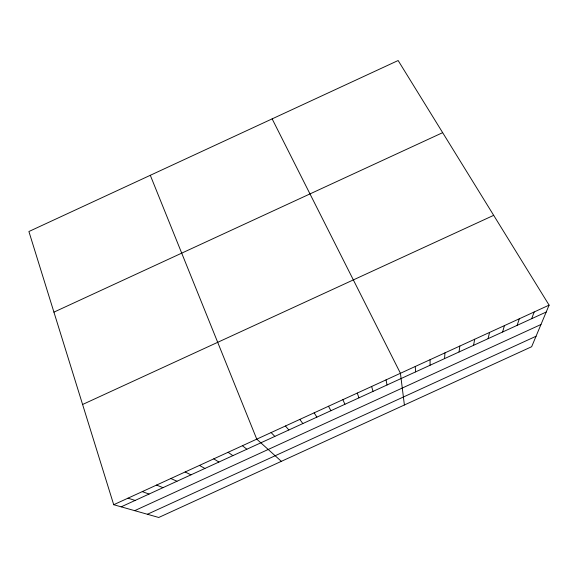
<?xml version="1.0" encoding="UTF-8"?>
<svg xmlns="http://www.w3.org/2000/svg" width="578" height="578" viewBox="0 0 578 578"><rect width="100%" height="100%" fill="white"/><g stroke="black" fill="none" stroke-linecap="round" stroke-linejoin="round"><path stroke-width="0.87" d="M430.061 365.26L430.111 359.675M444.561 358.613L444.959 352.869M459.062 351.966L459.821 346.056M473.57 345.319L474.683 339.243M488.085 338.665L489.552 332.429M502.607 332.01L504.428 325.609M517.137 325.349L519.311 318.789M531.666 318.695L534.202 311.961M549.1 305.133L531.652 346.721L158.748 517.476L113.714 504.717L28.9 231.518L398.141 60.524L549.1 305.133L113.714 504.717M53.927 312.142L442.661 132.658M82.596 404.484L493.684 215.334M121.17 506.834L546.21 312.026M134.681 510.656L540.972 324.504M147.404 514.261L536.044 336.252M127.991 498.171L135.115 500.44M142.275 491.625L149.059 494.053M156.566 485.072L163.01 487.659M170.857 478.519L176.969 481.257M185.162 471.966L190.935 474.856M199.468 465.406L204.901 468.455M213.781 458.845L218.874 462.053M228.1 452.278L232.855 455.645M242.428 445.71L246.842 449.229M281.349 461.338L256.762 439.143L150.302 175.3M271.104 432.568L274.839 436.404M285.445 425.993L288.841 429.981M299.801 419.411L302.85 423.566M314.157 412.829L316.867 417.143M328.521 406.247L330.891 410.712M272.144 118.873L400.431 373.28L404.398 404.99M342.891 399.658L344.914 404.282M357.269 393.069L358.952 397.852M371.647 386.48L372.991 391.414M386.039 379.883L387.036 384.977M415.271 366.481L415.575 371.9"/></g></svg>
